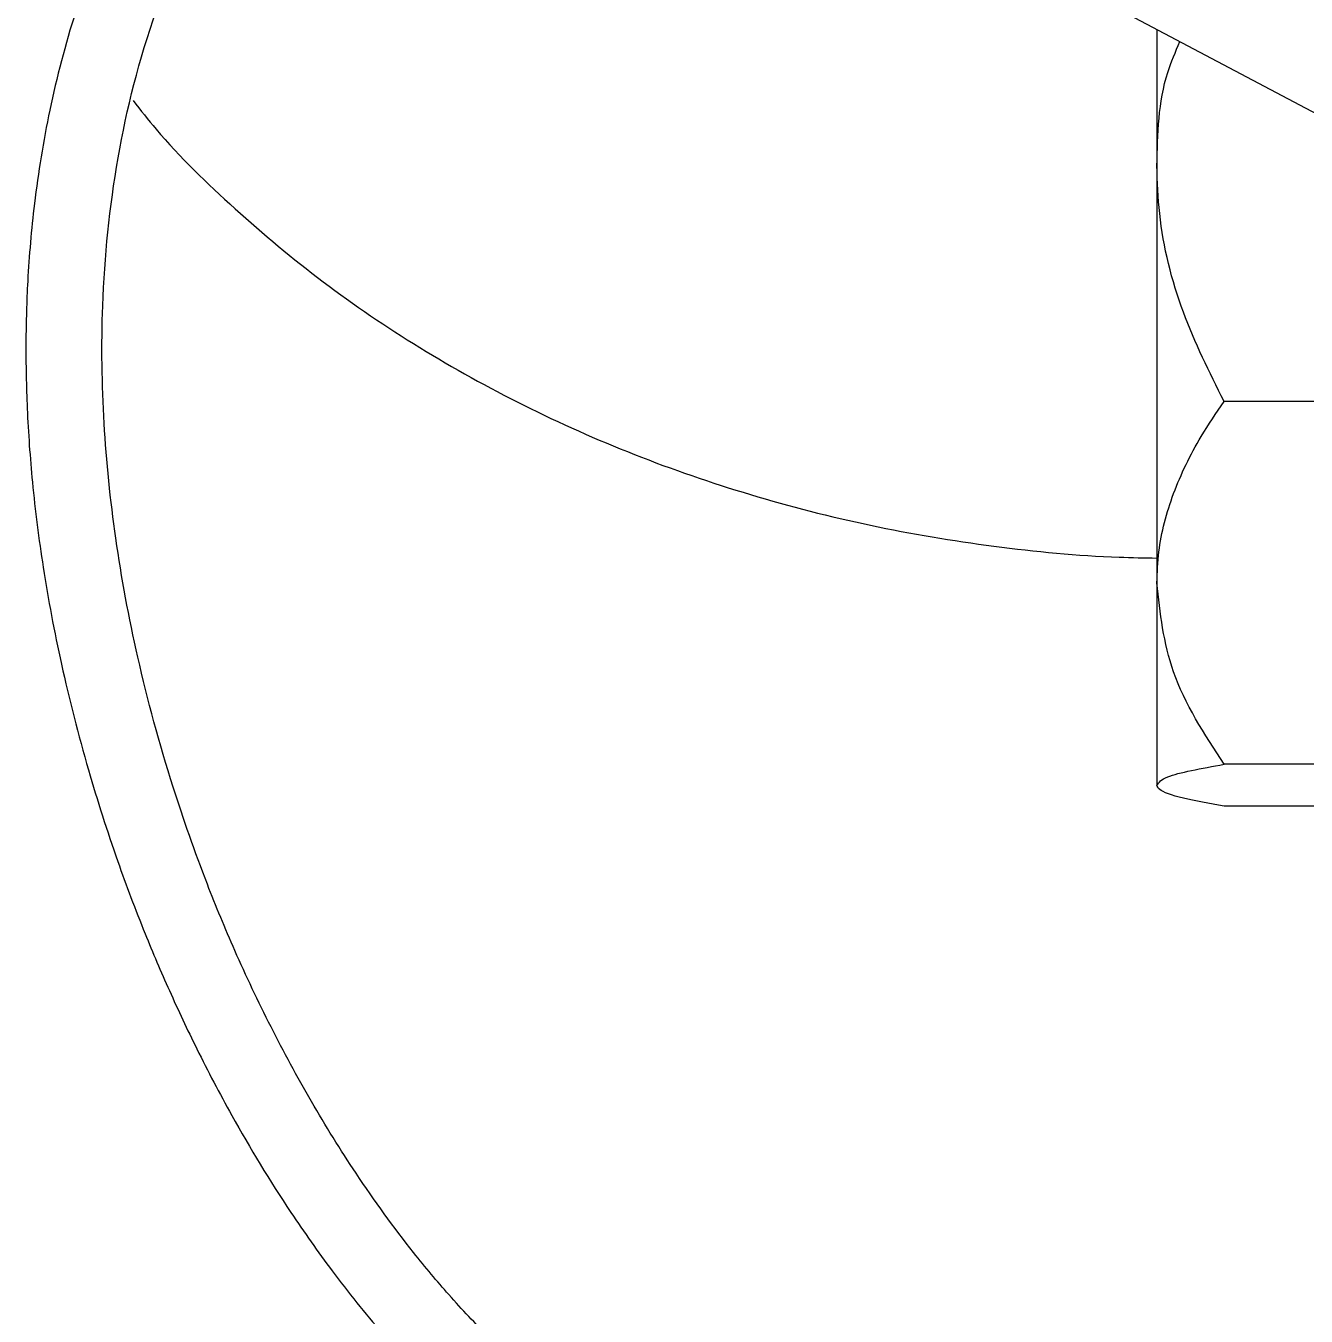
# Model space of a CAD drawing. Extents: x 75 to 2075, y 25 to 1460.
# Drawn here: x 430.19 to 478.24, y 970.17 to 1018.59 of the extents above; entities that cross this region are included whole.
import ezdxf

# ---------------------------------------------------------------- set-up
doc = ezdxf.new("R2010")
doc.units = 0
doc.header["$LTSCALE"] = 5
doc.linetypes.add('SLD-KATı', pattern=[0])
doc.layers.get('0').update_dxf_attribs({"linetype": 'CONTINUOUS'})

msp = doc.modelspace()

# ---------------------------------------------------------------- linework, layer by layer
at = {"color": 7, "linetype": 'SLD-KATı'}
for p, q in [((471.154, 1019.234), (481.403, 1013.823)), ((472.639, 1018.45), (472.639, 1013.332)), ((472.639, 1013.332), (472.639, 997.684)), ((487.259, 1004.491), (475.161, 1004.491)), ((472.639, 997.684), (472.639, 990.093)), ((487.259, 990.878), (475.161, 990.878)), ((487.259, 989.308), (475.161, 989.308))]:
    msp.add_line(p, q, dxfattribs=at)
for points, knots in [([(454.613, 1041.016), (452.863, 1040.384), (450.146, 1039.402), (446.458, 1037.375), (443.617, 1035.486), (440.859, 1033.211), (438.263, 1030.528), (436.137, 1027.715), (434.522, 1025.021), (433.159, 1022.224), (431.965, 1019.032), (431.04, 1015.475), (430.494, 1012.102), (430.245, 1009.198), (430.172, 1006.666), (430.222, 1004.126), (430.422, 1001.321), (430.828, 998.125), (431.501, 994.537), (432.458, 990.817), (433.519, 987.49), (434.563, 984.726), (435.566, 982.37), (436.638, 980.093), (438.101, 977.302), (439.805, 974.489), (441.742, 971.743), (443.656, 969.36), (445.955, 966.926), (448.034, 965.147), (449.804, 963.895), (451.278, 963.022), (452.823, 962.284), (453.782, 961.981), (454.296, 961.819)], [0, 0, 0, 0, 0.055018, 0.085418, 0.115806, 0.146657, 0.179368, 0.213526, 0.240281, 0.265239, 0.300571, 0.338303, 0.374482, 0.404679, 0.428717, 0.454544, 0.483409, 0.516781, 0.554623, 0.595861, 0.631856, 0.660012, 0.681928, 0.704276, 0.729819, 0.767495, 0.791007, 0.817865, 0.849107, 0.887002, 0.909633, 0.9355, 0.965343, 1, 1, 1, 1]), ([(455.075, 964.568), (454.405, 964.791), (453.209, 965.188), (451.193, 966.348), (449.339, 967.731), (447.646, 969.27), (446.126, 970.874), (444.428, 972.901), (442.644, 975.364), (440.86, 978.241), (439.344, 981.047), (438.059, 983.771), (436.821, 986.765), (435.514, 990.48), (434.355, 994.77), (433.511, 999.319), (433.064, 1003.689), (432.994, 1008.415), (433.511, 1013.62), (434.888, 1019.117), (436.958, 1023.703), (439.26, 1027.172), (441.291, 1029.602), (443.6, 1031.815), (446.174, 1033.802), (449.064, 1035.587), (451.986, 1037.054), (453.931, 1037.752), (454.803, 1038.066)], [0, 0, 0, 0, 0.052212, 0.093205, 0.125992, 0.153046, 0.17619, 0.196616, 0.231396, 0.261259, 0.291864, 0.323329, 0.350868, 0.391311, 0.446552, 0.497437, 0.546881, 0.597152, 0.659317, 0.721006, 0.781717, 0.811902, 0.841568, 0.871145, 0.90149, 0.933539, 0.970209, 1, 1, 1, 1]), ([(472.639, 1013.332), (472.666, 1014.529), (472.702, 1016.146), (473.34, 1017.612), (473.505, 1017.993)], [0, 0, 0, 0, 0.740708, 1, 1, 1, 1]), ([(434.211, 1015.782), (434.496, 1015.422), (435.641, 1013.974), (438.014, 1011.68), (441.307, 1008.924), (444.941, 1006.459), (448.85, 1004.29), (453.004, 1002.444), (457.362, 1000.938), (461.88, 999.784), (466.515, 999.008), (470.121, 998.66), (472.168, 998.623), (472.639, 998.615)], [0, 0, 0, 0, 0.033561, 0.134918, 0.237226, 0.340377, 0.444213, 0.548566, 0.653279, 0.758232, 0.863343, 0.968563, 1, 1, 1, 1]), ([(475.161, 1004.491), (474.612, 1005.59), (473.495, 1007.827), (472.731, 1010.869), (472.661, 1012.734), (472.639, 1013.332)], [0, 0, 0, 0, 0.3967479, 0.8067524, 1, 1, 1, 1]), ([(472.639, 997.684), (472.654, 998.074), (472.699, 999.206), (473.206, 1001.071), (474.111, 1002.946), (474.865, 1004.056), (475.161, 1004.491)], [0, 0, 0, 0, 0.163832, 0.47463, 0.794388, 1, 1, 1, 1]), ([(475.161, 990.878), (474.423, 992.012), (473.023, 994.162), (472.762, 996.554), (472.639, 997.684)], [0, 0, 0, 0, 0.527507, 1, 1, 1, 1]), ([(472.639, 990.093), (472.719, 990.198), (472.93, 990.474), (474.308, 990.723), (475.161, 990.878)], [0, 0, 0, 0, 0.38142, 1, 1, 1, 1]), ([(475.161, 989.308), (474.612, 989.406), (473.495, 989.604), (472.731, 989.874), (472.661, 990.04), (472.639, 990.093)], [0, 0, 0, 0, 0.3967466, 0.8067528, 1, 1, 1, 1])]:
    msp.add_open_spline(points, degree=3, knots=knots, dxfattribs=at)

doc.saveas('drawing.dxf')
